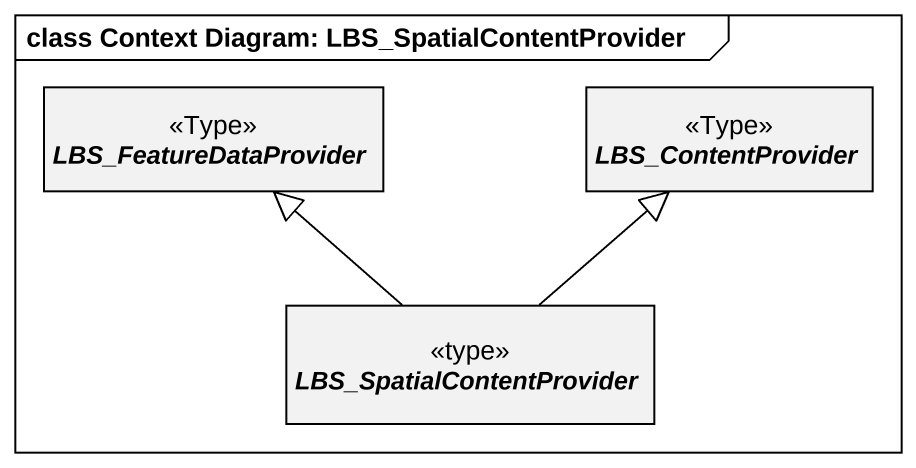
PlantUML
@startuml
mainframe class Context Diagram: LBS_SpatialContentProvider
hide circle
hide empty members
abstract class LBS_FeatureDataProvider <<Type>>
abstract class LBS_ContentProvider <<Type>>
abstract class LBS_SpatialContentProvider <<type>>
LBS_SpatialContentProvider -up-|> LBS_FeatureDataProvider
LBS_SpatialContentProvider -up-|> LBS_ContentProvider
@enduml
